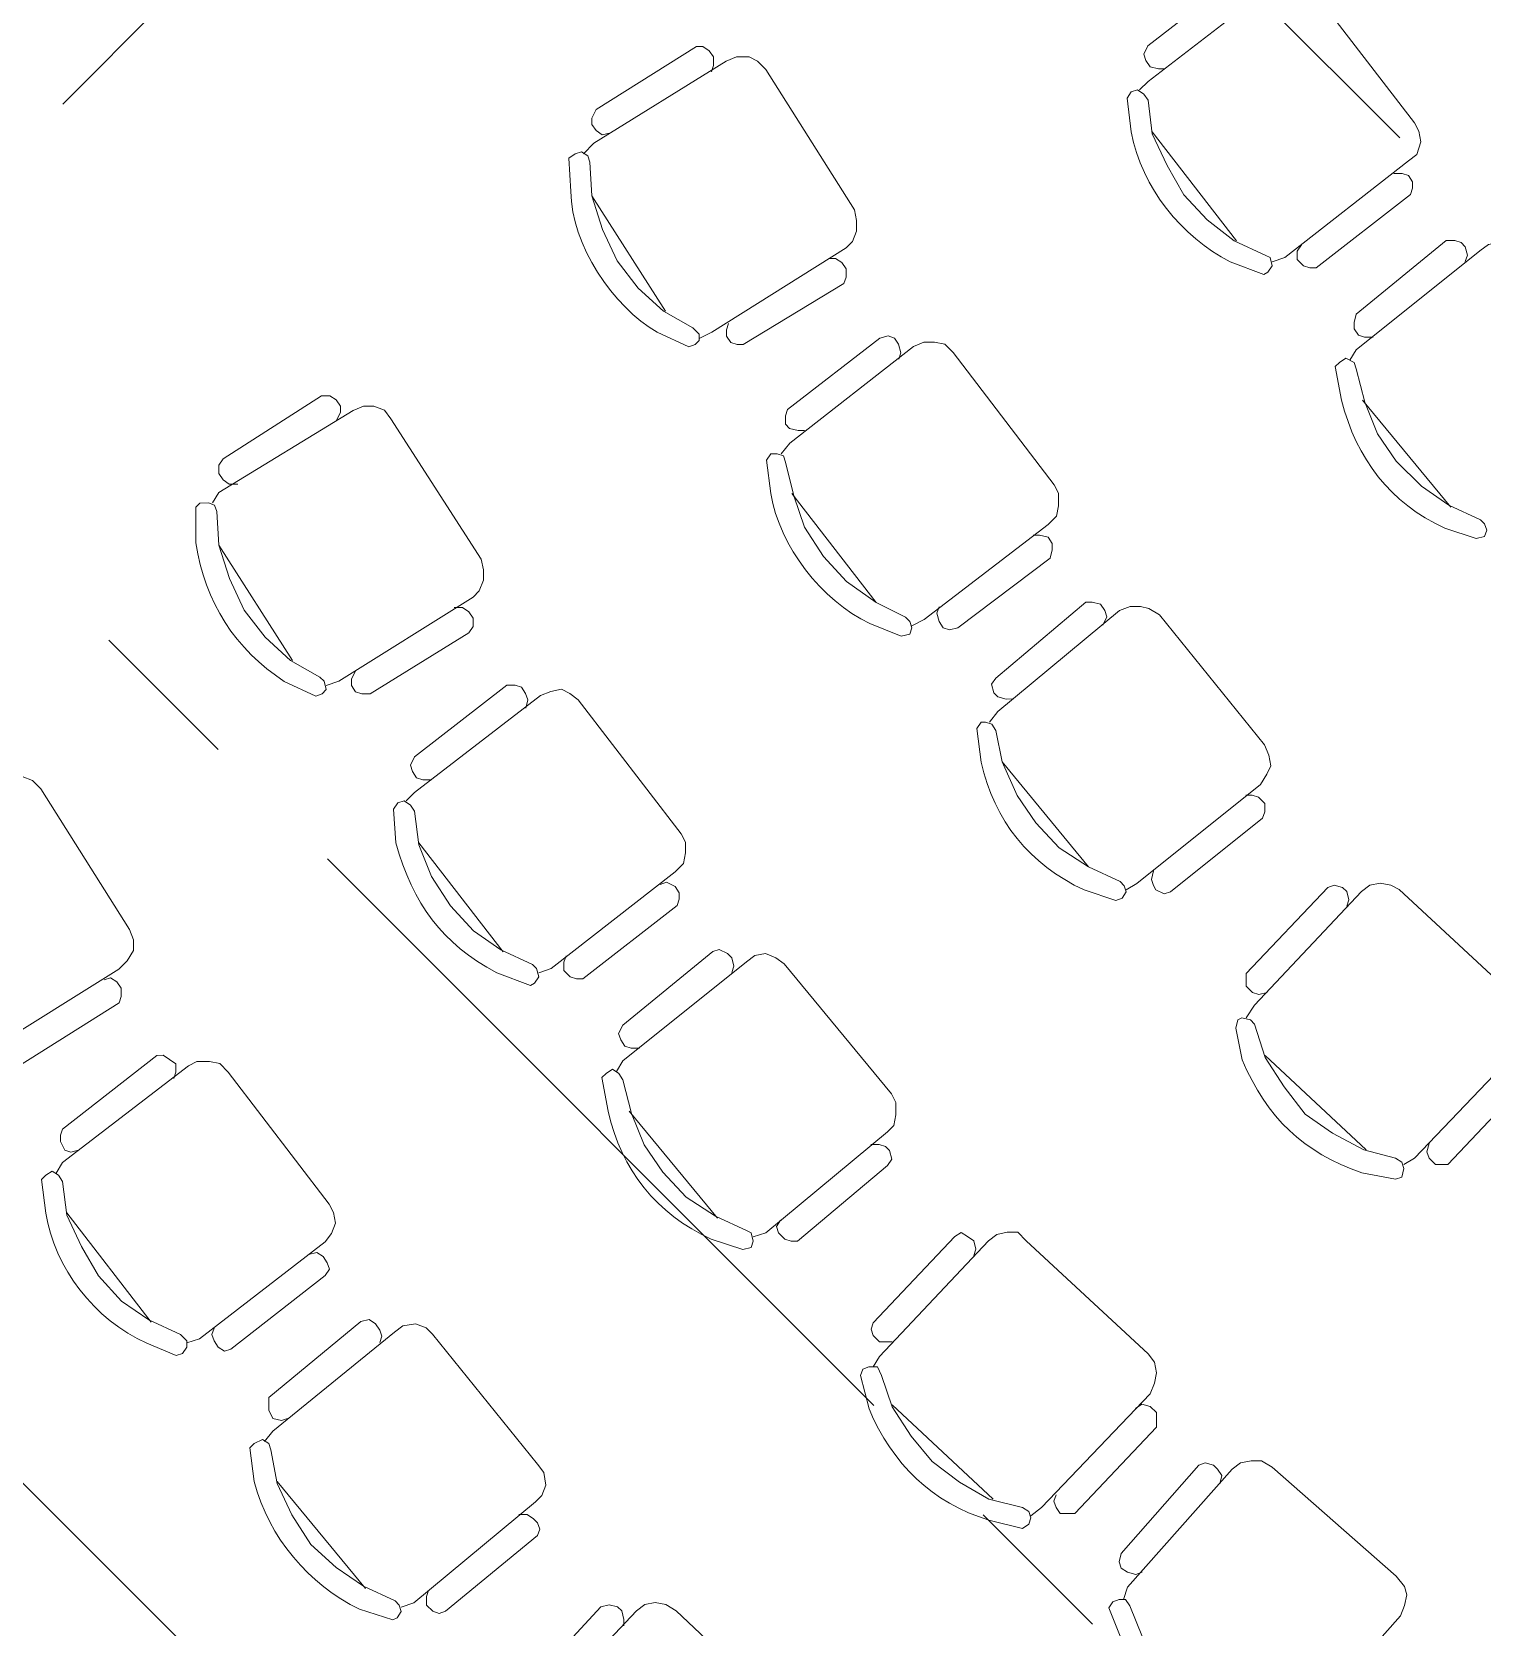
# Model space of a CAD drawing. Header units: inches. Extents: x 6322 to 85903, y -36042 to 7673.
# Drawn here: x 63292.6 to 63409.9, y 5301.8 to 5430.8 of the extents above; entities that cross this region are included whole.
import ezdxf

# ---------------------------------------------------------------- set-up
doc = ezdxf.new("R2010")
doc.units = ezdxf.units.IN
doc.header["$LTSCALE"] = 10
doc.linetypes.add('Amconstr', pattern=[9999, 9999, 0])
doc.linetypes.add('CENTER', pattern=[2, 1.25, -0.25, 0.25, -0.25])
doc.layers.add('FURN', color=6, linetype='Continuous')
doc.layers.add('ROAD CL', color=251, linetype='CENTER')

# ---------------------------------------------------------------- blocks, each defined once
blk = doc.blocks.new('pdf plan')
at = {"color": 7, "linetype": 'Continuous', "lineweight": 5, "true_color": 0x000007}
for p, q in [((639.313, 329.162), (639.379, 328.633)), ((630.514, 328.236), (630.547, 327.706)), ((640.934, 326.582), (641.463, 326.383)), ((631.903, 325.49), (632.399, 325.259)), ((642.588, 324.928), (642.687, 324.399)), ((633.623, 323.472), (633.689, 322.943)), ((624.626, 322.745), (624.626, 322.182)), ((644.308, 322.381), (644.804, 322.215)), ((635.244, 320.892), (635.74, 320.694)), ((626.015, 319.999), (626.511, 319.767)), ((636.931, 319.238), (636.997, 318.709)), ((627.735, 317.981), (627.768, 317.452)), ((638.618, 316.691), (639.115, 316.526)), ((629.356, 315.401), (629.885, 315.202)), ((641, 314.508), (641.099, 314.011)), ((631.01, 313.747), (631.109, 313.218)), ((622.178, 312.159), (622.244, 311.63)), ((642.985, 312.225), (643.514, 312.126)), ((632.73, 311.2), (633.226, 311.034)), ((623.832, 309.579), (624.295, 309.38)), ((635.079, 309.049), (635.211, 308.52)), ((625.453, 307.925), (625.519, 307.396)), ((637.097, 306.767), (637.626, 306.635)), ((627.173, 305.378), (627.702, 305.212)), ((638.982, 305.378), (639.181, 304.881))]:
    blk.add_line(p, q, dxfattribs=at)
at = {"color": 7, "linetype": 'Continuous', "lineweight": -2, "true_color": 0x000007}
for points in [[(633.557, 340.111), (622.542, 329.096), (622.542, 329.096)], [(643.613, 328.533), (641.397, 330.75), (641.397, 330.75)]]:
    blk.add_lwpolyline(points, dxfattribs=at)
at = {"color": 7, "linetype": 'Continuous', "lineweight": 5, "true_color": 0x000007}
for points in [[(641.099, 331.114), (639.644, 329.989), (639.644, 329.989)], [(641.794, 326.648), (643.746, 328.17), (643.878, 328.269), (643.944, 328.467), (643.911, 328.633), (643.845, 328.765), (642.224, 330.882), (642.092, 330.981), (641.959, 331.048), (641.794, 331.014), (641.629, 330.948)], [(641.629, 330.948), (639.644, 329.427), (639.644, 329.427)], [(632.532, 329.989), (630.944, 328.997), (630.944, 328.997)], [(632.763, 329.592), (632.796, 329.691), (632.796, 329.824), (632.73, 329.923), (632.631, 329.989), (632.532, 329.989)], [(639.644, 329.989), (639.578, 329.857), (639.611, 329.757), (639.677, 329.658), (639.809, 329.625), (639.908, 329.625)], [(630.911, 328.467), (632.995, 329.757), (632.995, 329.757)], [(633.623, 329.625), (633.491, 329.757), (633.359, 329.824), (633.16, 329.824), (632.995, 329.757)], [(633.623, 329.625), (635.013, 327.409), (635.013, 327.409)], [(639.644, 329.129), (639.578, 329.228), (639.478, 329.294), (639.379, 329.261), (639.313, 329.162)], [(639.644, 329.427), (639.512, 329.294), (639.512, 329.294)], [(630.944, 328.997), (630.878, 328.864), (630.878, 328.765), (630.944, 328.666), (631.043, 328.6), (631.175, 328.633)], [(639.644, 329.129), (639.71, 328.6), (639.942, 328.103), (640.206, 327.64), (640.57, 327.243), (641, 326.913), (641.496, 326.681)], [(630.911, 328.467), (630.745, 328.302), (630.745, 328.302)], [(639.71, 328.633), (641.033, 326.913), (641.033, 326.913)], [(630.845, 328.17), (630.812, 328.269), (630.712, 328.335), (630.613, 328.302), (630.514, 328.236)], [(630.845, 328.17), (630.878, 327.64), (631.043, 327.111), (631.275, 326.615), (631.605, 326.185), (632.002, 325.821), (632.466, 325.556)], [(643.779, 327.64), (643.812, 327.74), (643.812, 327.839), (643.746, 327.938), (643.646, 327.971), (643.514, 327.971)], [(632.035, 325.821), (630.878, 327.64), (630.878, 327.64)], [(643.779, 327.64), (642.29, 326.483), (642.29, 326.483)], [(634.88, 326.813), (634.98, 326.913), (635.046, 327.078), (635.046, 327.243), (635.013, 327.409)], [(634.88, 326.813), (632.763, 325.49), (632.763, 325.49)], [(642.059, 326.846), (641.992, 326.747), (641.992, 326.615), (642.092, 326.516), (642.191, 326.483), (642.29, 326.483)], [(644.341, 326.913), (642.919, 325.755), (642.919, 325.755)], [(642.919, 325.192), (644.87, 326.747), (644.87, 326.747)], [(644.639, 326.582), (644.672, 326.681), (644.639, 326.813), (644.573, 326.879), (644.473, 326.913), (644.341, 326.913)], [(645.466, 326.681), (645.334, 326.813), (645.168, 326.879), (645.003, 326.846), (644.87, 326.747)], [(634.847, 326.251), (634.88, 326.35), (634.88, 326.483), (634.814, 326.582), (634.715, 326.648), (634.616, 326.648)], [(641.463, 326.383), (641.529, 326.416), (641.596, 326.516), (641.562, 326.648), (641.496, 326.681)], [(641.596, 326.582), (641.794, 326.648), (641.794, 326.648)], [(634.847, 326.251), (633.259, 325.292), (633.259, 325.292)], [(642.919, 325.755), (642.886, 325.622), (642.886, 325.523), (642.952, 325.424), (643.051, 325.391), (643.183, 325.391)], [(632.399, 325.259), (632.499, 325.292), (632.565, 325.358), (632.565, 325.457), (632.466, 325.556)], [(632.565, 325.391), (632.763, 325.49), (632.763, 325.49)], [(633.028, 325.622), (632.995, 325.523), (632.995, 325.424), (633.061, 325.325), (633.16, 325.292), (633.259, 325.292)], [(635.41, 325.391), (633.954, 324.266), (633.954, 324.266)], [(635.939, 325.259), (633.987, 323.737), (633.987, 323.737)], [(635.707, 325.06), (635.74, 325.159), (635.707, 325.292), (635.641, 325.391), (635.542, 325.424), (635.41, 325.391)], [(636.104, 320.958), (638.056, 322.447), (638.188, 322.579), (638.221, 322.745), (638.221, 322.943), (638.155, 323.075), (636.567, 325.159), (636.435, 325.292), (636.27, 325.325), (636.104, 325.325), (635.939, 325.259)], [(642.919, 325.192), (642.819, 325.027), (642.819, 325.027)], [(642.919, 324.895), (642.886, 324.994), (642.753, 325.06), (642.654, 324.994), (642.588, 324.928)], [(642.919, 324.895), (643.051, 324.365), (643.25, 323.869), (643.547, 323.439), (643.944, 323.042), (644.374, 322.745), (644.87, 322.513)], [(626.61, 324.498), (625.056, 323.505), (625.056, 323.505)], [(626.842, 324.101), (626.908, 324.233), (626.908, 324.332), (626.842, 324.432), (626.743, 324.498), (626.61, 324.498)], [(624.989, 322.976), (627.107, 324.266), (627.107, 324.266)], [(627.702, 324.134), (627.603, 324.266), (627.437, 324.332), (627.272, 324.332), (627.107, 324.266)], [(633.954, 324.266), (633.921, 324.167), (633.921, 324.035), (633.987, 323.968), (634.12, 323.935), (634.219, 323.935)], [(644.407, 322.711), (643.018, 324.399), (643.018, 324.399)], [(627.702, 324.134), (629.124, 321.918), (629.124, 321.918)], [(633.987, 323.737), (633.855, 323.572), (633.855, 323.572)], [(625.056, 323.505), (624.989, 323.406), (624.989, 323.274), (625.056, 323.175), (625.155, 323.108), (625.287, 323.108)], [(633.921, 323.439), (633.888, 323.538), (633.789, 323.572), (633.689, 323.572), (633.623, 323.472)], [(633.921, 323.439), (634.053, 322.91), (634.219, 322.414), (634.516, 321.951), (634.88, 321.554), (635.343, 321.223), (635.807, 320.991)], [(624.989, 322.976), (624.89, 322.811), (624.89, 322.811)], [(634.02, 322.943), (635.343, 321.223), (635.343, 321.223)], [(624.956, 322.678), (624.923, 322.778), (624.824, 322.811), (624.692, 322.811), (624.626, 322.745)], [(624.956, 322.678), (624.989, 322.149), (625.155, 321.62), (625.386, 321.124), (625.717, 320.694), (626.114, 320.33), (626.577, 320.065)], [(644.804, 322.215), (644.937, 322.248), (644.97, 322.348), (644.937, 322.447), (644.87, 322.513)], [(638.089, 321.918), (638.122, 322.05), (638.122, 322.149), (638.056, 322.248), (637.924, 322.281), (637.824, 322.281)], [(626.147, 320.33), (624.989, 322.149), (624.989, 322.149)], [(628.992, 321.322), (629.091, 321.421), (629.158, 321.587), (629.158, 321.752), (629.124, 321.918)], [(638.089, 321.918), (636.634, 320.826), (636.634, 320.826)], [(628.992, 321.322), (626.875, 319.999), (626.875, 319.999)], [(638.651, 321.223), (637.229, 320.032), (637.229, 320.032)], [(638.916, 320.859), (638.982, 320.991), (638.949, 321.091), (638.883, 321.19), (638.751, 321.223), (638.651, 321.223)], [(628.926, 320.76), (628.992, 320.859), (628.992, 320.991), (628.926, 321.091), (628.827, 321.157), (628.694, 321.157)], [(635.74, 320.694), (635.873, 320.727), (635.906, 320.826), (635.873, 320.925), (635.807, 320.991)], [(635.906, 320.859), (636.104, 320.958), (636.104, 320.958)], [(636.336, 321.157), (636.303, 321.057), (636.336, 320.925), (636.402, 320.826), (636.501, 320.793), (636.634, 320.826)], [(637.262, 319.503), (639.181, 321.091), (639.181, 321.091)], [(639.809, 321.024), (639.644, 321.124), (639.512, 321.157), (639.346, 321.157), (639.181, 321.091)], [(639.809, 321.024), (641.463, 318.973), (641.463, 318.973)], [(628.926, 320.76), (627.371, 319.8), (627.371, 319.8)], [(627.14, 320.164), (627.074, 320.032), (627.074, 319.933), (627.14, 319.834), (627.239, 319.8), (627.371, 319.8)], [(626.511, 319.767), (626.61, 319.8), (626.677, 319.867), (626.643, 319.999), (626.577, 320.065)], [(626.677, 319.933), (626.875, 319.999), (626.875, 319.999)], [(629.521, 319.933), (628.066, 318.808), (628.066, 318.808)], [(629.819, 319.569), (629.852, 319.701), (629.819, 319.8), (629.753, 319.9), (629.654, 319.933), (629.521, 319.933)], [(637.229, 320.032), (637.163, 319.933), (637.196, 319.8), (637.262, 319.734), (637.394, 319.701), (637.494, 319.701)], [(630.051, 319.767), (628.066, 318.246), (628.066, 318.246)], [(630.216, 315.467), (632.168, 316.989), (632.3, 317.121), (632.333, 317.286), (632.333, 317.452), (632.267, 317.584), (630.646, 319.701), (630.514, 319.8), (630.382, 319.867), (630.216, 319.834), (630.051, 319.767)], [(637.262, 319.503), (637.13, 319.337), (637.13, 319.337)], [(637.229, 319.205), (637.163, 319.304), (637.064, 319.337), (636.997, 319.337), (636.931, 319.238)], [(637.229, 319.205), (637.328, 318.709), (637.56, 318.18), (637.858, 317.749), (638.221, 317.353), (638.685, 317.055), (639.181, 316.823)], [(641.397, 318.345), (641.496, 318.51), (641.562, 318.643), (641.529, 318.808), (641.463, 318.973)], [(628.066, 318.808), (628, 318.676), (628.033, 318.576), (628.099, 318.477), (628.198, 318.444), (628.331, 318.444)], [(638.685, 317.055), (637.328, 318.709), (637.328, 318.709)], [(622.178, 318.312), (622.045, 318.444), (621.88, 318.51), (621.715, 318.51), (621.582, 318.444)], [(622.178, 318.312), (623.567, 316.095), (623.567, 316.095)], [(628.066, 318.246), (627.934, 318.113), (627.934, 318.113)], [(641.397, 318.345), (639.445, 316.79), (639.445, 316.79)], [(641.43, 317.816), (641.463, 317.915), (641.463, 318.047), (641.364, 318.146), (641.265, 318.18), (641.166, 318.18)], [(628.066, 317.948), (628, 318.047), (627.901, 318.113), (627.801, 318.08), (627.735, 317.981)], [(628.066, 317.948), (628.132, 317.419), (628.331, 316.922), (628.628, 316.459), (628.992, 316.062), (629.422, 315.765), (629.918, 315.533)], [(641.43, 317.816), (639.975, 316.658), (639.975, 316.658)], [(628.132, 317.452), (629.455, 315.732), (629.455, 315.732)], [(639.71, 316.989), (639.677, 316.856), (639.71, 316.757), (639.743, 316.691), (639.875, 316.625), (639.975, 316.658)], [(632.201, 316.459), (632.234, 316.559), (632.234, 316.658), (632.168, 316.757), (632.035, 316.823), (631.936, 316.79)], [(639.115, 316.526), (639.214, 316.559), (639.28, 316.658), (639.247, 316.757), (639.181, 316.823)], [(639.28, 316.691), (639.445, 316.79), (639.445, 316.79)], [(642.456, 316.724), (641.166, 315.368), (641.166, 315.368)], [(642.985, 316.658), (641.298, 314.872), (641.298, 314.872)], [(642.753, 316.426), (642.786, 316.526), (642.753, 316.658), (642.687, 316.724), (642.555, 316.757), (642.456, 316.724)], [(643.812, 312.457), (645.532, 314.243), (645.631, 314.408), (645.631, 314.574), (645.598, 314.739), (645.532, 314.872), (643.58, 316.691), (643.448, 316.757), (643.283, 316.79), (643.117, 316.757), (642.985, 316.658)], [(632.201, 316.459), (630.712, 315.302), (630.712, 315.302)], [(623.402, 315.467), (623.534, 315.599), (623.633, 315.765), (623.633, 315.93), (623.567, 316.095)], [(630.448, 315.665), (630.415, 315.566), (630.415, 315.434), (630.514, 315.335), (630.613, 315.302), (630.712, 315.302)], [(632.763, 315.732), (631.341, 314.574), (631.341, 314.574)], [(633.061, 315.401), (633.094, 315.5), (633.061, 315.632), (632.995, 315.699), (632.862, 315.765), (632.763, 315.732)], [(633.888, 315.533), (633.756, 315.632), (633.59, 315.699), (633.425, 315.665), (633.293, 315.566)], [(623.402, 315.467), (621.318, 314.177), (621.318, 314.177)], [(629.885, 315.202), (629.951, 315.235), (630.018, 315.335), (629.985, 315.467), (629.918, 315.533)], [(630.018, 315.401), (630.216, 315.467), (630.216, 315.467)], [(631.341, 314.011), (633.293, 315.566), (633.293, 315.566)], [(633.888, 315.533), (635.575, 313.482), (635.575, 313.482)], [(623.402, 314.938), (623.435, 315.037), (623.435, 315.169), (623.369, 315.268), (623.269, 315.335), (623.17, 315.302)], [(641.166, 315.368), (641.166, 315.268), (641.166, 315.169), (641.265, 315.07), (641.364, 315.037), (641.496, 315.07)], [(623.402, 314.938), (621.814, 313.945), (621.814, 313.945)], [(641.298, 314.574), (641.232, 314.64), (641.099, 314.673), (641.033, 314.64), (641, 314.508)], [(641.298, 314.872), (641.166, 314.673), (641.166, 314.673)], [(631.341, 314.574), (631.275, 314.442), (631.308, 314.342), (631.374, 314.243), (631.473, 314.21), (631.605, 314.21)], [(641.298, 314.574), (641.463, 314.045), (641.761, 313.581), (642.092, 313.151), (642.522, 312.854), (643.018, 312.589), (643.514, 312.457)], [(623.997, 314.111), (622.509, 312.953), (622.509, 312.953)], [(624.493, 313.945), (622.509, 312.424), (622.509, 312.424)], [(624.262, 313.747), (624.295, 313.846), (624.295, 313.978), (624.196, 314.045), (624.096, 314.111), (623.997, 314.111)], [(624.659, 309.645), (626.643, 311.167), (626.743, 311.299), (626.809, 311.464), (626.776, 311.63), (626.71, 311.762), (625.122, 313.846), (624.989, 313.978), (624.824, 314.011), (624.626, 314.011), (624.493, 313.945)], [(631.341, 314.011), (631.242, 313.846), (631.242, 313.846)], [(641.463, 314.078), (643.051, 312.589), (643.051, 312.589)], [(631.341, 313.714), (631.275, 313.813), (631.175, 313.879), (631.076, 313.813), (631.01, 313.747)], [(631.341, 313.714), (631.473, 313.184), (631.672, 312.688), (631.969, 312.258), (632.333, 311.861), (632.796, 311.564), (633.293, 311.332)], [(645.631, 313.714), (644.341, 312.357), (644.341, 312.357)], [(635.509, 312.887), (635.608, 312.986), (635.641, 313.151), (635.641, 313.35), (635.575, 313.482)], [(632.829, 311.53), (631.44, 313.218), (631.44, 313.218)], [(622.509, 312.953), (622.475, 312.854), (622.475, 312.754), (622.542, 312.622), (622.641, 312.589), (622.773, 312.622)], [(635.509, 312.887), (633.59, 311.299), (633.59, 311.299)], [(635.509, 312.357), (635.575, 312.457), (635.542, 312.589), (635.476, 312.655), (635.377, 312.688), (635.244, 312.688)], [(644.043, 312.688), (644.01, 312.556), (644.043, 312.457), (644.143, 312.357), (644.242, 312.357), (644.341, 312.357)], [(622.509, 312.424), (622.409, 312.258), (622.409, 312.258)], [(643.514, 312.126), (643.613, 312.159), (643.646, 312.291), (643.613, 312.391), (643.514, 312.457)], [(643.646, 312.357), (643.812, 312.457), (643.812, 312.457)], [(622.509, 312.126), (622.442, 312.225), (622.343, 312.291), (622.244, 312.225), (622.178, 312.159)], [(622.509, 312.126), (622.575, 311.597), (622.806, 311.1), (623.071, 310.637), (623.435, 310.24), (623.865, 309.943), (624.361, 309.711)], [(635.509, 312.357), (634.086, 311.167), (634.086, 311.167)], [(622.575, 311.63), (623.898, 309.91), (623.898, 309.91)], [(633.822, 311.497), (633.756, 311.398), (633.789, 311.299), (633.888, 311.2), (633.987, 311.167), (634.086, 311.167)], [(633.226, 311.034), (633.359, 311.067), (633.392, 311.167), (633.359, 311.299), (633.293, 311.332)], [(633.392, 311.233), (633.59, 311.299), (633.59, 311.299)], [(636.567, 311.233), (635.277, 309.876), (635.277, 309.876)], [(637.097, 311.167), (635.377, 309.347), (635.377, 309.347)], [(636.865, 310.935), (636.898, 311.034), (636.865, 311.167), (636.766, 311.233), (636.667, 311.299), (636.567, 311.233)], [(637.924, 306.965), (639.644, 308.752), (639.71, 308.917), (639.743, 309.083), (639.71, 309.248), (639.611, 309.38), (637.692, 311.167), (637.56, 311.299), (637.394, 311.299), (637.229, 311.266), (637.097, 311.167)], [(626.643, 310.637), (626.71, 310.737), (626.677, 310.836), (626.61, 310.935), (626.511, 311.001), (626.379, 310.968)], [(626.643, 310.637), (625.155, 309.48), (625.155, 309.48)], [(627.206, 309.91), (625.75, 308.719), (625.75, 308.719)], [(627.504, 309.579), (627.537, 309.678), (627.504, 309.777), (627.437, 309.876), (627.338, 309.943), (627.206, 309.91)], [(628.331, 309.711), (628.231, 309.81), (628.066, 309.876), (627.867, 309.843), (627.735, 309.744)], [(635.277, 309.876), (635.244, 309.777), (635.277, 309.678), (635.377, 309.579), (635.476, 309.579), (635.575, 309.579)], [(624.295, 309.38), (624.394, 309.413), (624.46, 309.513), (624.46, 309.612), (624.361, 309.711)], [(624.46, 309.579), (624.659, 309.645), (624.659, 309.645)], [(624.89, 309.81), (624.857, 309.711), (624.89, 309.612), (624.956, 309.513), (625.056, 309.446), (625.155, 309.48)], [(625.816, 308.189), (627.735, 309.744), (627.735, 309.744)], [(628.331, 309.711), (629.985, 307.66), (629.985, 307.66)], [(635.41, 309.049), (635.343, 309.182), (635.211, 309.182), (635.112, 309.149), (635.079, 309.049)], [(635.377, 309.347), (635.277, 309.182), (635.277, 309.182)], [(635.41, 309.049), (635.575, 308.553), (635.873, 308.09), (636.204, 307.693), (636.634, 307.362), (637.097, 307.098), (637.626, 306.965)], [(625.75, 308.719), (625.75, 308.619), (625.75, 308.52), (625.816, 308.388), (625.949, 308.355), (626.048, 308.388)], [(635.575, 308.586), (637.163, 307.098), (637.163, 307.098)], [(639.743, 308.223), (639.743, 308.355), (639.743, 308.454), (639.644, 308.553), (639.512, 308.586), (639.412, 308.52)], [(625.816, 308.189), (625.684, 308.024), (625.684, 308.024)], [(639.743, 308.223), (638.453, 306.866), (638.453, 306.866)], [(625.783, 307.892), (625.75, 307.991), (625.651, 308.057), (625.519, 307.991), (625.453, 307.925)], [(625.783, 307.892), (625.883, 307.362), (626.114, 306.866), (626.412, 306.403), (626.809, 306.039), (627.239, 305.742), (627.735, 305.51)], [(629.951, 307.065), (630.051, 307.164), (630.117, 307.329), (630.084, 307.528), (629.985, 307.66)], [(640.405, 307.627), (639.181, 306.238), (639.181, 306.238)], [(640.735, 307.329), (640.769, 307.462), (640.702, 307.561), (640.636, 307.627), (640.504, 307.66), (640.405, 307.627)], [(641.562, 307.594), (641.397, 307.693), (641.232, 307.693), (641.066, 307.66), (640.934, 307.561)], [(627.272, 305.708), (625.883, 307.396), (625.883, 307.396)], [(639.28, 305.708), (640.934, 307.561), (640.934, 307.561)], [(641.562, 307.594), (643.514, 305.874), (643.514, 305.874)], [(638.155, 307.164), (638.122, 307.065), (638.155, 306.965), (638.221, 306.866), (638.354, 306.866), (638.453, 306.866)], [(629.951, 307.065), (628.033, 305.477), (628.033, 305.477)], [(629.985, 306.535), (630.018, 306.635), (629.985, 306.734), (629.918, 306.8), (629.819, 306.866), (629.687, 306.866)], [(637.626, 306.635), (637.725, 306.701), (637.758, 306.8), (637.725, 306.899), (637.626, 306.965)], [(637.758, 306.833), (637.924, 306.965), (637.924, 306.965)], [(629.985, 306.535), (628.529, 305.345), (628.529, 305.345)], [(639.181, 306.238), (639.148, 306.105), (639.181, 306.006), (639.28, 305.94), (639.412, 305.907), (639.512, 305.94)], [(643.58, 305.245), (643.646, 305.411), (643.68, 305.576), (643.646, 305.708), (643.514, 305.874)], [(628.264, 305.675), (628.231, 305.576), (628.231, 305.444), (628.331, 305.345), (628.43, 305.311), (628.529, 305.345)], [(639.28, 305.708), (639.214, 305.51), (639.214, 305.51)], [(627.702, 305.212), (627.768, 305.245), (627.834, 305.345), (627.801, 305.444), (627.735, 305.51)], [(627.834, 305.411), (628.033, 305.477), (628.033, 305.477)], [(630.977, 305.411), (629.72, 304.054), (629.72, 304.054)], [(631.539, 305.345), (629.819, 303.525), (629.819, 303.525)], [(631.341, 305.113), (631.341, 305.212), (631.308, 305.345), (631.242, 305.411), (631.109, 305.444), (630.977, 305.411)], [(632.366, 301.11), (634.086, 302.93), (634.153, 303.095), (634.219, 303.227), (634.153, 303.393), (634.053, 303.558), (632.168, 305.345), (632.002, 305.444), (631.837, 305.477), (631.672, 305.444), (631.539, 305.345)], [(639.313, 305.411), (639.247, 305.51), (639.148, 305.51), (639.048, 305.477), (638.982, 305.378)], [(639.313, 305.411), (639.512, 304.915), (639.809, 304.451), (640.173, 304.054), (640.603, 303.757), (641.099, 303.525), (641.629, 303.36)], [(643.58, 305.245), (641.926, 303.393), (641.926, 303.393)]]:
    blk.add_lwpolyline(points, dxfattribs=at)
for points in [[(639.379, 328.633), (639.545, 327.74), (640.173, 326.979), (640.934, 326.582)], [(630.547, 327.706), (630.547, 326.879), (631.208, 325.887), (631.903, 325.49)], [(642.687, 324.399), (642.919, 323.472), (643.448, 322.778), (644.308, 322.381)], [(633.689, 322.943), (633.822, 322.116), (634.483, 321.256), (635.244, 320.892)], [(624.626, 322.182), (624.758, 321.256), (625.254, 320.495), (626.015, 319.999)], [(636.997, 318.709), (637.196, 317.783), (637.758, 317.088), (638.618, 316.691)], [(627.768, 317.452), (628.033, 316.492), (628.496, 315.864), (629.356, 315.401)], [(641.099, 314.011), (641.496, 313.085), (642.059, 312.556), (642.985, 312.225)], [(631.109, 313.218), (631.308, 312.291), (631.87, 311.597), (632.73, 311.2)], [(622.244, 311.63), (622.376, 310.77), (623.005, 309.943), (623.832, 309.579)], [(635.211, 308.52), (635.575, 307.66), (636.204, 307.032), (637.097, 306.767)], [(625.519, 307.396), (625.75, 306.502), (626.379, 305.775), (627.173, 305.378)]]:
    blk.add_open_spline(points, degree=3, dxfattribs=at)
at = {"layer": 'FURN', "linetype": 'Amconstr', "lineweight": 25}
blk.add_lwpolyline([(611.36, 317.881), (647.714, 281.526)], dxfattribs=at)

msp = doc.modelspace()

# ---------------------------------------------------------------- linework, layer by layer
at = {"layer": 'ROAD CL', "ltscale": 5}
msp.add_lwpolyline([(63714.24786, 4966.19694), (62936.78765, 5743.65715), (60915.76724, 5743.65715)], dxfattribs=at)

# ---------------------------------------------------------------- block references
at = {"linetype": 'Amconstr', "lineweight": 25, "xscale": 5.131858713091743, "yscale": 5.131858713091743, "zscale": 5.131858713091743, "rotation": 0.100856521769071}
msp.add_blockref('pdf plan', (60103.28593, 3730.46186), dxfattribs=at)

doc.saveas('drawing.dxf')
